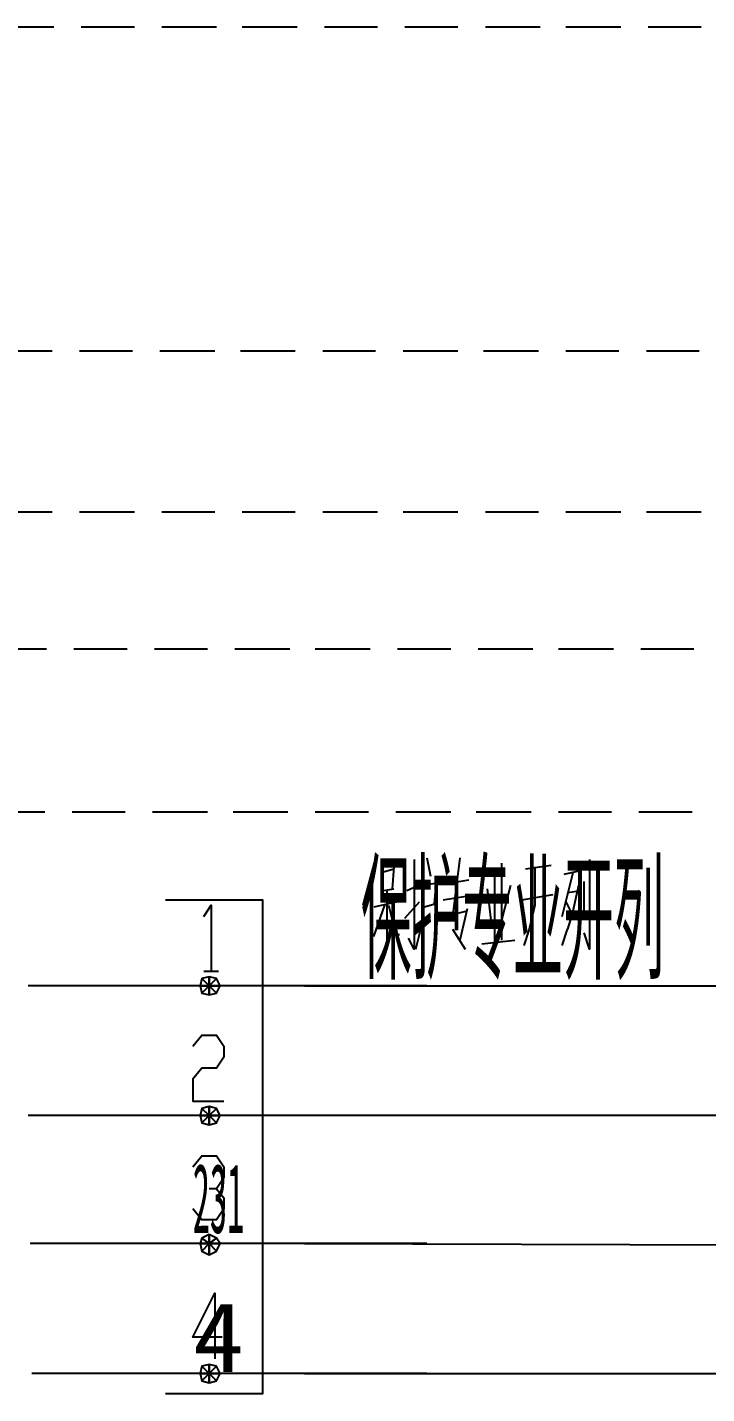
# Model space of a CAD drawing. Header units: metres. Extents: x 17 to 1757, y 17 to 1207.
# Drawn here: x 868.3 to 921.8, y 637.5 to 745.1 of the extents above; entities that cross this region are included whole.
import ezdxf

# ---------------------------------------------------------------- set-up
doc = ezdxf.new("R2010")
doc.units = ezdxf.units.M
for name, color, linetype in [('LINES', 7, 'Continuous'), ('POLYLINES', 4, 'Continuous'), ('RECTS', 7, 'Continuous'), ('TEXTS', 3, 'Continuous')]:
    doc.layers.add(name, color=color, linetype=linetype)

msp = doc.modelspace()

# ---------------------------------------------------------------- linework, layer by layer
at = {"layer": 'LINES'}
for p, q in [((870.36, 745.06), (867.48, 745.06)), ((876.7, 745.06), (872.52, 745.06)), ((883.18, 745.06), (878.86, 745.06)), ((889.51, 745.06), (885.19, 745.06)), ((895.85, 745.06), (891.67, 745.06)), ((902.18, 745.06), (898.01, 745.06)), ((908.66, 745.06), (904.34, 745.06)), ((915, 745.06), (910.68, 745.06)), ((921.34, 745.06), (917.16, 745.06)), ((870.22, 719.57), (867.34, 719.57)), ((876.55, 719.57), (872.38, 719.57)), ((883.03, 719.57), (878.71, 719.57)), ((889.37, 719.57), (885.05, 719.57)), ((895.7, 719.57), (891.53, 719.57)), ((902.18, 719.57), (897.86, 719.57)), ((908.52, 719.57), (904.2, 719.57)), ((914.86, 719.57), (910.68, 719.57)), ((921.19, 719.57), (917.02, 719.57)), ((870.22, 706.9), (867.48, 706.9)), ((876.7, 706.9), (872.38, 706.9)), ((883.03, 706.9), (878.86, 706.9)), ((889.37, 706.9), (885.19, 706.9)), ((895.85, 706.9), (891.53, 706.9)), ((902.18, 706.9), (897.86, 706.9)), ((908.52, 706.9), (904.34, 706.9)), ((915, 706.9), (910.68, 706.9)), ((921.34, 706.9), (917.02, 706.9)), ((869.78, 696.1), (866.9, 696.1)), ((876.12, 696.1), (871.94, 696.1)), ((882.46, 696.1), (878.28, 696.1)), ((888.94, 696.1), (884.62, 696.1)), ((895.27, 696.1), (890.95, 696.1)), ((901.61, 696.1), (897.43, 696.1)), ((908.09, 696.1), (903.77, 696.1)), ((914.42, 696.1), (910.1, 696.1)), ((920.76, 696.1), (916.58, 696.1)), ((869.64, 683.28), (866.76, 683.28)), ((875.98, 683.28), (871.8, 683.28)), ((882.46, 683.28), (878.14, 683.28)), ((888.79, 683.28), (884.47, 683.28)), ((895.13, 683.28), (890.95, 683.28)), ((901.61, 683.28), (897.29, 683.28)), ((907.94, 683.28), (903.62, 683.28)), ((914.28, 683.28), (910.1, 683.28)), ((920.62, 683.28), (916.44, 683.28)), ((895.7, 679.68), (894.7, 675.94)), ((896.14, 679.1), (896.14, 676.8)), ((896.14, 678.53), (897.14, 678.82)), ((897.14, 678.96), (897, 677.23)), ((899.74, 679.68), (900.02, 678.24)), ((902.33, 679.68), (901.75, 675.07)), ((905.06, 678.82), (905.06, 673.06)), ((905.64, 673.2), (905.64, 679.25)), ((907.51, 678.82), (909.53, 679.1)), ((908.95, 678.96), (908.95, 672.48)), ((895.42, 678.1), (895.42, 672.48)), ((899.45, 678.24), (899.45, 675.07)), ((900.46, 677.95), (900.31, 676.08)), ((901.32, 677.66), (903.05, 677.95)), ((910.39, 675.07), (911.26, 678.53)), ((910.54, 678.38), (911.83, 678.67)), ((912.12, 674.93), (912.12, 677.81)), ((896.14, 677.09), (897.14, 677.23)), ((896.57, 677.09), (896.57, 672.48)), ((899.16, 677.52), (898.15, 677.09)), ((900.46, 677.66), (899.45, 677.52)), ((901.03, 676.37), (903.62, 676.8)), ((904.49, 677.23), (904.78, 674.78)), ((905.64, 674.78), (906.36, 677.52)), ((907.22, 676.37), (909.67, 676.8)), ((910.82, 676.94), (911.69, 677.09)), ((911.26, 675.5), (911.69, 677.52)), ((897.43, 676.22), (895.56, 675.79)), ((895.56, 673.49), (896.42, 675.94)), ((898.01, 674.93), (899.16, 676.22)), ((899.45, 675.79), (900.46, 676.08)), ((902.9, 675.65), (902.33, 673.2)), ((910.68, 676.22), (911.11, 675.36)), ((901.75, 675.22), (902.9, 675.5)), ((911.26, 675.5), (910.82, 674.06)), ((901.75, 674.06), (902.76, 672.48)), ((910.39, 672.77), (910.82, 674.06)), ((904.06, 672.91), (906.65, 673.2)), ((882.17, 670.75), (883.32, 670.75)), ((899.74, 669.6), (868.34, 669.6)), ((890.09, 669.6), (951.14, 669.6)), ((899.74, 659.38), (868.34, 659.38)), ((951.14, 659.38), (890.09, 659.38)), ((899.74, 649.3), (868.49, 649.3)), ((890.09, 649.3), (951.14, 649.15)), ((899.74, 639.07), (868.63, 639.07)), ((890.09, 639.07), (951.14, 639.07))]:
    msp.add_line(p, q, dxfattribs=at)
at = {"layer": 'POLYLINES'}
for points in [[(898.73, 679.54), (898.73, 672.48), (898.3, 673.34)], [(908.23, 678.96), (908.23, 675.94), (907.8, 674.06), (907.37, 672.77)], [(912.55, 679.54), (912.55, 672.48), (912.12, 673.78)], [(882.17, 675.07), (882.74, 675.94), (882.74, 670.75)], [(896.71, 675.94), (897.29, 673.63), (897.58, 673.63)], [(898.87, 672.48), (899.16, 673.63), (899.45, 675.07)], [(882.6, 669.6), (882.02, 670.18), (881.88, 669.6), (882.6, 669.6)], [(882.6, 669.6), (882.02, 670.18), (881.88, 669.6), (882.6, 669.6)], [(882.6, 669.6), (882.02, 670.18), (881.88, 669.6), (882.6, 669.6)], [(882.6, 669.6), (882.02, 670.18), (881.88, 669.6), (882.6, 669.6)], [(882.6, 669.6), (882.6, 670.32), (882.02, 670.18), (882.6, 669.6)], [(882.6, 669.6), (882.6, 670.32), (882.02, 670.18), (882.6, 669.6)], [(882.6, 669.6), (882.6, 670.32), (882.02, 670.18), (882.6, 669.6)], [(882.6, 669.6), (882.6, 670.32), (882.02, 670.18), (882.6, 669.6)], [(882.6, 669.6), (883.18, 670.18), (882.6, 670.32), (882.6, 669.6)], [(882.6, 669.6), (883.18, 670.18), (882.6, 670.32), (882.6, 669.6)], [(882.6, 669.6), (883.18, 670.18), (882.6, 670.32), (882.6, 669.6)], [(882.6, 669.6), (883.18, 670.18), (882.6, 670.32), (882.6, 669.6)], [(882.6, 669.6), (883.46, 669.6), (883.18, 670.18), (882.6, 669.6)], [(882.6, 669.6), (883.46, 669.6), (883.18, 670.18), (882.6, 669.6)], [(882.6, 669.6), (883.46, 669.6), (883.18, 670.18), (882.6, 669.6)], [(882.6, 669.6), (883.46, 669.6), (883.18, 670.18), (882.6, 669.6)], [(882.6, 669.6), (881.88, 669.6), (882.02, 669.02), (882.6, 669.6)], [(882.6, 669.6), (881.88, 669.6), (882.02, 669.02), (882.6, 669.6)], [(882.6, 669.6), (881.88, 669.6), (882.02, 669.02), (882.6, 669.6)], [(882.6, 669.6), (881.88, 669.6), (882.02, 669.02), (882.6, 669.6)], [(882.6, 669.6), (882.02, 669.02), (882.6, 668.88), (882.6, 669.6)], [(882.6, 669.6), (882.02, 669.02), (882.6, 668.88), (882.6, 669.6)], [(882.6, 669.6), (882.02, 669.02), (882.6, 668.88), (882.6, 669.6)], [(882.6, 669.6), (882.02, 669.02), (882.6, 668.88), (882.6, 669.6)], [(882.6, 669.6), (883.18, 669.02), (883.46, 669.6), (882.6, 669.6)], [(882.6, 669.6), (883.18, 669.02), (883.46, 669.6), (882.6, 669.6)], [(882.6, 669.6), (882.6, 668.88), (883.18, 669.02), (882.6, 669.6)], [(882.6, 669.6), (882.6, 668.88), (883.18, 669.02), (882.6, 669.6)], [(882.6, 669.6), (883.18, 669.02), (883.46, 669.6), (882.6, 669.6)], [(882.6, 669.6), (883.18, 669.02), (883.46, 669.6), (882.6, 669.6)], [(882.6, 669.6), (882.6, 668.88), (883.18, 669.02), (882.6, 669.6)], [(882.6, 669.6), (882.6, 668.88), (883.18, 669.02), (882.6, 669.6)], [(881.3, 664.85), (882.02, 665.71), (883.18, 665.71), (883.75, 664.85), (883.75, 663.98), (883.18, 663.12), (882.02, 663.12), (881.3, 662.26), (881.3, 660.53), (883.75, 660.53)], [(882.6, 659.38), (882.02, 659.95), (881.88, 659.38), (882.6, 659.38)], [(882.6, 659.38), (882.02, 659.95), (881.88, 659.38), (882.6, 659.38)], [(882.6, 659.38), (882.02, 659.95), (881.88, 659.38), (882.6, 659.38)], [(882.6, 659.38), (882.02, 659.95), (881.88, 659.38), (882.6, 659.38)], [(882.6, 659.38), (882.6, 660.1), (882.02, 659.95), (882.6, 659.38)], [(882.6, 659.38), (882.6, 660.1), (882.02, 659.95), (882.6, 659.38)], [(882.6, 659.38), (882.6, 660.1), (882.02, 659.95), (882.6, 659.38)], [(882.6, 659.38), (882.6, 660.1), (882.02, 659.95), (882.6, 659.38)], [(882.6, 659.38), (883.18, 659.95), (882.6, 660.1), (882.6, 659.38)], [(882.6, 659.38), (883.18, 659.95), (882.6, 660.1), (882.6, 659.38)], [(882.6, 659.38), (883.18, 659.95), (882.6, 660.1), (882.6, 659.38)], [(882.6, 659.38), (883.18, 659.95), (882.6, 660.1), (882.6, 659.38)], [(882.6, 659.38), (883.46, 659.38), (883.18, 659.95), (882.6, 659.38)], [(882.6, 659.38), (883.46, 659.38), (883.18, 659.95), (882.6, 659.38)], [(882.6, 659.38), (883.46, 659.38), (883.18, 659.95), (882.6, 659.38)], [(882.6, 659.38), (883.46, 659.38), (883.18, 659.95), (882.6, 659.38)], [(882.6, 659.38), (881.88, 659.38), (882.02, 658.8), (882.6, 659.38)], [(882.6, 659.38), (881.88, 659.38), (882.02, 658.8), (882.6, 659.38)], [(882.6, 659.38), (881.88, 659.38), (882.02, 658.8), (882.6, 659.38)], [(882.6, 659.38), (881.88, 659.38), (882.02, 658.8), (882.6, 659.38)], [(882.6, 659.38), (882.02, 658.8), (882.6, 658.66), (882.6, 659.38)], [(882.6, 659.38), (882.02, 658.8), (882.6, 658.66), (882.6, 659.38)], [(882.6, 659.38), (882.02, 658.8), (882.6, 658.66), (882.6, 659.38)], [(882.6, 659.38), (882.02, 658.8), (882.6, 658.66), (882.6, 659.38)], [(882.6, 659.38), (883.18, 658.8), (883.46, 659.38), (882.6, 659.38)], [(882.6, 659.38), (883.18, 658.8), (883.46, 659.38), (882.6, 659.38)], [(882.6, 659.38), (882.6, 658.66), (883.18, 658.8), (882.6, 659.38)], [(882.6, 659.38), (882.6, 658.66), (883.18, 658.8), (882.6, 659.38)], [(882.6, 659.38), (883.18, 658.8), (883.46, 659.38), (882.6, 659.38)], [(882.6, 659.38), (883.18, 658.8), (883.46, 659.38), (882.6, 659.38)], [(882.6, 659.38), (882.6, 658.66), (883.18, 658.8), (882.6, 659.38)], [(882.6, 659.38), (882.6, 658.66), (883.18, 658.8), (882.6, 659.38)], [(881.3, 655.34), (882.02, 656.21), (883.18, 656.21), (883.75, 655.34), (883.75, 654.48), (883.18, 653.62), (882.6, 653.62)], [(883.18, 653.62), (883.75, 652.9), (883.75, 652.03), (883.18, 651.17), (882.02, 651.17), (881.3, 652.03)], [(882.6, 649.3), (882.02, 649.73), (881.88, 649.3), (882.6, 649.3)], [(882.6, 649.3), (882.02, 649.73), (881.88, 649.3), (882.6, 649.3)], [(882.6, 649.3), (882.02, 649.73), (881.88, 649.3), (882.6, 649.3)], [(882.6, 649.3), (882.02, 649.73), (881.88, 649.3), (882.6, 649.3)], [(882.6, 649.3), (882.6, 650.02), (882.02, 649.73), (882.6, 649.3)], [(882.6, 649.3), (882.6, 650.02), (882.02, 649.73), (882.6, 649.3)], [(882.6, 649.3), (882.6, 650.02), (882.02, 649.73), (882.6, 649.3)], [(882.6, 649.3), (882.6, 650.02), (882.02, 649.73), (882.6, 649.3)], [(882.6, 649.3), (883.18, 649.73), (882.6, 650.02), (882.6, 649.3)], [(882.6, 649.3), (883.18, 649.73), (882.6, 650.02), (882.6, 649.3)], [(882.6, 649.3), (883.18, 649.73), (882.6, 650.02), (882.6, 649.3)], [(882.6, 649.3), (883.18, 649.73), (882.6, 650.02), (882.6, 649.3)], [(882.6, 649.3), (883.46, 649.3), (883.18, 649.73), (882.6, 649.3)], [(882.6, 649.3), (883.46, 649.3), (883.18, 649.73), (882.6, 649.3)], [(882.6, 649.3), (883.46, 649.3), (883.18, 649.73), (882.6, 649.3)], [(882.6, 649.3), (883.46, 649.3), (883.18, 649.73), (882.6, 649.3)], [(882.6, 649.3), (881.88, 649.3), (882.02, 648.72), (882.6, 649.3)], [(882.6, 649.3), (881.88, 649.3), (882.02, 648.72), (882.6, 649.3)], [(882.6, 649.3), (881.88, 649.3), (882.02, 648.72), (882.6, 649.3)], [(882.6, 649.3), (881.88, 649.3), (882.02, 648.72), (882.6, 649.3)], [(882.6, 649.3), (882.02, 648.72), (882.6, 648.43), (882.6, 649.3)], [(882.6, 649.3), (882.02, 648.72), (882.6, 648.43), (882.6, 649.3)], [(882.6, 649.3), (882.02, 648.72), (882.6, 648.43), (882.6, 649.3)], [(882.6, 649.3), (882.02, 648.72), (882.6, 648.43), (882.6, 649.3)], [(882.6, 649.3), (883.18, 648.72), (883.46, 649.3), (882.6, 649.3)], [(882.6, 649.3), (883.18, 648.72), (883.46, 649.3), (882.6, 649.3)], [(882.6, 649.3), (882.6, 648.43), (883.18, 648.72), (882.6, 649.3)], [(882.6, 649.3), (882.6, 648.43), (883.18, 648.72), (882.6, 649.3)], [(882.6, 649.3), (883.18, 648.72), (883.46, 649.3), (882.6, 649.3)], [(882.6, 649.3), (883.18, 648.72), (883.46, 649.3), (882.6, 649.3)], [(882.6, 649.3), (882.6, 648.43), (883.18, 648.72), (882.6, 649.3)], [(882.6, 649.3), (882.6, 648.43), (883.18, 648.72), (882.6, 649.3)], [(883.61, 641.95), (881.3, 641.95), (883.03, 645.41), (883.03, 640.22)], [(882.6, 639.07), (882.02, 639.65), (881.88, 639.07), (882.6, 639.07)], [(882.6, 639.07), (882.02, 639.65), (881.88, 639.07), (882.6, 639.07)], [(882.6, 639.07), (882.02, 639.65), (881.88, 639.07), (882.6, 639.07)], [(882.6, 639.07), (882.02, 639.65), (881.88, 639.07), (882.6, 639.07)], [(882.6, 639.07), (881.88, 639.07), (882.02, 638.5), (882.6, 639.07)], [(882.6, 639.07), (881.88, 639.07), (882.02, 638.5), (882.6, 639.07)], [(882.6, 639.07), (881.88, 639.07), (882.02, 638.5), (882.6, 639.07)], [(882.6, 639.07), (881.88, 639.07), (882.02, 638.5), (882.6, 639.07)], [(882.6, 639.07), (882.6, 639.79), (882.02, 639.65), (882.6, 639.07)], [(882.6, 639.07), (882.6, 639.79), (882.02, 639.65), (882.6, 639.07)], [(882.6, 639.07), (882.6, 639.79), (882.02, 639.65), (882.6, 639.07)], [(882.6, 639.07), (882.6, 639.79), (882.02, 639.65), (882.6, 639.07)], [(882.6, 639.07), (882.02, 638.5), (882.6, 638.35), (882.6, 639.07)], [(882.6, 639.07), (882.02, 638.5), (882.6, 638.35), (882.6, 639.07)], [(882.6, 639.07), (882.02, 638.5), (882.6, 638.35), (882.6, 639.07)], [(882.6, 639.07), (882.02, 638.5), (882.6, 638.35), (882.6, 639.07)], [(882.6, 639.07), (883.18, 639.65), (882.6, 639.79), (882.6, 639.07)], [(882.6, 639.07), (883.18, 639.65), (882.6, 639.79), (882.6, 639.07)], [(882.6, 639.07), (883.18, 639.65), (882.6, 639.79), (882.6, 639.07)], [(882.6, 639.07), (883.18, 639.65), (882.6, 639.79), (882.6, 639.07)], [(882.6, 639.07), (883.46, 639.07), (883.18, 639.65), (882.6, 639.07)], [(882.6, 639.07), (883.46, 639.07), (883.18, 639.65), (882.6, 639.07)], [(882.6, 639.07), (883.46, 639.07), (883.18, 639.65), (882.6, 639.07)], [(882.6, 639.07), (883.46, 639.07), (883.18, 639.65), (882.6, 639.07)], [(882.6, 639.07), (883.18, 638.5), (883.46, 639.07), (882.6, 639.07)], [(882.6, 639.07), (883.18, 638.5), (883.46, 639.07), (882.6, 639.07)], [(882.6, 639.07), (882.6, 638.35), (883.18, 638.5), (882.6, 639.07)], [(882.6, 639.07), (882.6, 638.35), (883.18, 638.5), (882.6, 639.07)], [(882.6, 639.07), (883.18, 638.5), (883.46, 639.07), (882.6, 639.07)], [(882.6, 639.07), (883.18, 638.5), (883.46, 639.07), (882.6, 639.07)], [(882.6, 639.07), (882.6, 638.35), (883.18, 638.5), (882.6, 639.07)], [(882.6, 639.07), (882.6, 638.35), (883.18, 638.5), (882.6, 639.07)]]:
    msp.add_lwpolyline(points, dxfattribs=at)
at = {"layer": 'RECTS'}
msp.add_lwpolyline([(879.14, 676.37), (886.78, 676.37), (886.78, 637.49), (879.14, 637.49)], dxfattribs=at)

# ---------------------------------------------------------------- texts
at = {"layer": 'TEXTS'}
for s, height, width, p in [('保护专业开列', 8.02, 0.381771, (894.55, 670.97)), ('231', 5.47, 0.362558, (881.3, 650.14)), ('4', 5.47, 1.087673, (881.3, 639.2))]:
    msp.add_text(s, height=height, dxfattribs=dict(at, width=width)).set_placement(p)

doc.saveas('drawing.dxf')
